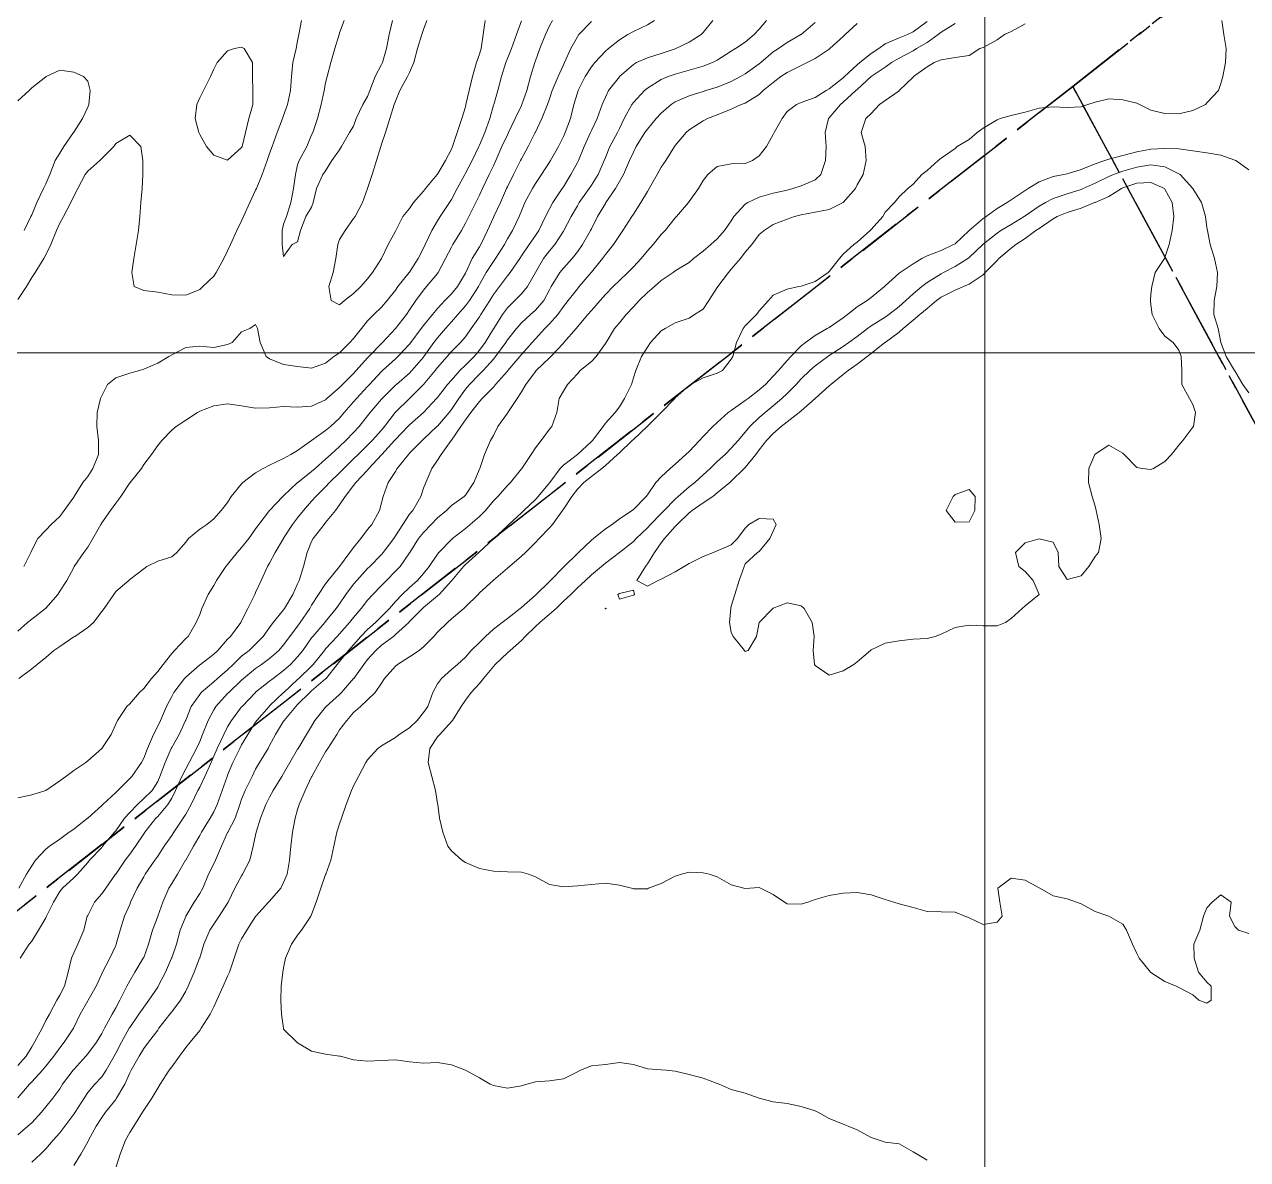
# Model space of a CAD drawing. Header units: centimetres. Extents: x 0 to 642158, y -847 to 649707.
# Drawn here: x 617232.49 to 617276.2, y 620458.56 to 620499.11 of the extents above; entities that cross this region are included whole.
import ezdxf

# ---------------------------------------------------------------- set-up
doc = ezdxf.new("R2010")
doc.units = ezdxf.units.CM
doc.header["$MEASUREMENT"] = 0
doc.linetypes.add('CENTERX2', pattern=[4, 2.5, -0.5, 0.5, -0.5])
doc.layers.add('MEV_grille', color=254, linetype='Continuous', lineweight=9)
doc.layers.add('WAL_topographie 0.5', color=253, linetype='Continuous', lineweight=20)
doc.layers.add('SPW_parcellaire cadastral', color=7, linetype='CENTERX2', lineweight=25, true_color=0xff0542)

# ---------------------------------------------------------------- blocks, each defined once
blk = doc.blocks.new('*U114')
at = {"layer": 'MEV_grille', "transparency": 33554687}
blk.add_lwpolyline([(-1338.461, 0), (1338.461, 0)], dxfattribs=at)
blk = doc.blocks.new('*U115')
at = {"layer": 'MEV_grille', "color": 0, "linetype": 'ByBlock', "lineweight": -2, "transparency": 16777216}
blk.add_blockref('*U114', (0, -1900), dxfattribs=at)
blk = doc.blocks.new('*U112')
at = {"layer": 'MEV_grille', "transparency": 33554687}
blk.add_lwpolyline([(0, 1825.476), (0, -1825.476)], dxfattribs=at)
blk = doc.blocks.new('*U113')
at = {"layer": 'MEV_grille', "color": 0, "linetype": 'ByBlock', "lineweight": -2, "transparency": 16777216}
blk.add_blockref('*U112', (1900, 0), dxfattribs=at)

msp = doc.modelspace()

# ---------------------------------------------------------------- linework, layer by layer
at = {"layer": 'SPW_parcellaire cadastral'}
for points in [[(617274.764, 620500.676), (617269.952, 620496.899), (617211.998, 620451.663), (617205.087, 620446.27), (617195.532, 620438.811), (617164.102, 620414.279), (617134.906, 620391.492), (617133.598, 620390.47), (617094.809, 620440.723), (617090.922, 620445.759), (617243.342, 620567.204), (617274.764, 620500.676)], [(617392.267, 620281.812), (617393.536, 620278.746), (617371.057, 620292.797), (617374.709, 620296.56), (617340.895, 620357.32), (617337.548, 620363.525), (617334.299, 620378.327), (617286.739, 620465.896), (617269.952, 620496.899), (617274.764, 620500.676), (617283.484, 620507.46), (617304.117, 620460.615), (617333.025, 620394.339), (617343.969, 620372.254), (617392.267, 620281.812)], [(617286.739, 620465.896), (617233.03, 620423.492), (617211.998, 620451.663), (617269.952, 620496.899), (617286.739, 620465.896)]]:
    msp.add_lwpolyline(points, dxfattribs=at)
at = {"layer": 'WAL_topographie 0.5'}
for points in [[(617255.003, 620499.25), (617254.75, 620499.101), (617254.25, 620498.86), (617254.052, 620498.75), (617253.75, 620498.57), (617253.357, 620498.25), (617253.25, 620498.158), (617252.877, 620497.75), (617252.75, 620497.598), (617252.53, 620497.25), (617252.273, 620496.75), (617252.25, 620496.676), (617252.126, 620496.25), (617251.998, 620495.75), (617251.812, 620495.25), (617251.75, 620495.11), (617251.569, 620494.75), (617251.283, 620494.25), (617251.25, 620494.195), (617250.964, 620493.75), (617250.75, 620493.428), (617250.644, 620493.25), (617250.375, 620492.75), (617250.25, 620492.457), (617250.165, 620492.25), (617249.925, 620491.75), (617249.75, 620491.456), (617249.642, 620491.25), (617249.324, 620490.75), (617249.25, 620490.649), (617248.994, 620490.25), (617248.75, 620489.818), (617248.714, 620489.75), (617248.39, 620489.25), (617248.25, 620489.064), (617247.975, 620488.75), (617247.75, 620488.485), (617247.54, 620488.25), (617247.25, 620487.92), (617247.119, 620487.75), (617246.764, 620487.25), (617246.75, 620487.231), (617246.334, 620486.75), (617246.25, 620486.661), (617245.781, 620486.25), (617245.75, 620486.221), (617245.272, 620485.75), (617245.25, 620485.725), (617244.843, 620485.25), (617244.75, 620485.126), (617244.452, 620484.75), (617244.25, 620484.539), (617243.97, 620484.25), (617243.75, 620484.036), (617243.435, 620483.75), (617243.25, 620483.577), (617242.873, 620483.25), (617242.75, 620483.142), (617242.255, 620482.75), (617242.25, 620482.745), (617241.75, 620482.276), (617241.72, 620482.25), (617241.25, 620481.75), (617241.25, 620481.75), (617240.866, 620481.25), (617240.75, 620481.089), (617240.504, 620480.75), (617240.25, 620480.426), (617240.087, 620480.25), (617239.75, 620479.818), (617239.687, 620479.75), (617239.347, 620479.25), (617239.25, 620479.073), (617239.059, 620478.75), (617238.827, 620478.25), (617238.75, 620478.038), (617238.628, 620477.75), (617238.335, 620477.25), (617238.25, 620477.171), (617237.847, 620476.75), (617237.75, 620476.645), (617237.449, 620476.25), (617237.25, 620475.994), (617237.027, 620475.75), (617236.75, 620475.389), (617236.603, 620475.25), (617236.25, 620474.843), (617236.149, 620474.75), (617235.808, 620474.25), (617235.75, 620474.111), (617235.583, 620473.75), (617235.253, 620473.25), (617235.25, 620473.247), (617234.75, 620472.801), (617234.683, 620472.75), (617234.25, 620472.46), (617233.967, 620472.25), (617233.75, 620472.091), (617233.255, 620471.75), (617233.25, 620471.747), (617232.75, 620471.592), (617232.25, 620471.483)], [(617251.357, 620499.25), (617251.25, 620499.061), (617251.107, 620498.75), (617250.91, 620498.25), (617250.75, 620497.814), (617250.724, 620497.75), (617250.57, 620497.25), (617250.445, 620496.75), (617250.265, 620496.25), (617250.25, 620496.219), (617250.025, 620495.75), (617249.79, 620495.25), (617249.75, 620495.17), (617249.555, 620494.75), (617249.335, 620494.25), (617249.25, 620494.066), (617249.102, 620493.75), (617248.858, 620493.25), (617248.75, 620493.02), (617248.617, 620492.75), (617248.368, 620492.25), (617248.25, 620492.015), (617248.104, 620491.75), (617247.801, 620491.25), (617247.75, 620491.156), (617247.541, 620490.75), (617247.276, 620490.25), (617247.25, 620490.217), (617246.861, 620489.75), (617246.75, 620489.623), (617246.474, 620489.25), (617246.25, 620488.918), (617246.14, 620488.75), (617245.754, 620488.25), (617245.75, 620488.246), (617245.284, 620487.75), (617245.25, 620487.716), (617244.797, 620487.25), (617244.75, 620487.2), (617244.343, 620486.75), (617244.25, 620486.647), (617243.851, 620486.25), (617243.75, 620486.147), (617243.298, 620485.75), (617243.25, 620485.705), (617242.75, 620485.473), (617242.25, 620485.443), (617241.75, 620485.468), (617241.25, 620485.42), (617240.75, 620485.4), (617240.25, 620485.488), (617239.75, 620485.554), (617239.25, 620485.494), (617238.75, 620485.301), (617238.67, 620485.25), (617238.25, 620484.972), (617237.915, 620484.75), (617237.75, 620484.623), (617237.399, 620484.25), (617237.25, 620484.075), (617237.03, 620483.75), (617236.75, 620483.393), (617236.671, 620483.25), (617236.266, 620482.75), (617236.25, 620482.733), (617235.93, 620482.25), (617235.75, 620482.01), (617235.568, 620481.75), (617235.25, 620481.303), (617235.214, 620481.25), (617234.935, 620480.75), (617234.75, 620480.443), (617234.613, 620480.25), (617234.268, 620479.75), (617234.25, 620479.717), (617234.006, 620479.25), (617233.75, 620478.863), (617233.679, 620478.75), (617233.25, 620478.257), (617233.243, 620478.25), (617232.75, 620477.87), (617232.6, 620477.75), (617232.25, 620477.442)], [(617242.386, 620499.25), (617242.294, 620498.75), (617242.25, 620498.53), (617242.195, 620498.25), (617242.085, 620497.75), (617242.035, 620497.25), (617241.995, 620496.75), (617241.883, 620496.25), (617241.75, 620495.862), (617241.711, 620495.75), (617241.521, 620495.25), (617241.337, 620494.75), (617241.25, 620494.502), (617241.165, 620494.25), (617240.986, 620493.75), (617240.775, 620493.25), (617240.75, 620493.196), (617240.538, 620492.75), (617240.322, 620492.25), (617240.25, 620492.092), (617240.082, 620491.75), (617239.855, 620491.25), (617239.75, 620491.021), (617239.612, 620490.75), (617239.34, 620490.25), (617239.25, 620490.116), (617238.866, 620489.75), (617238.75, 620489.645), (617238.25, 620489.439), (617237.75, 620489.45), (617237.25, 620489.553), (617236.75, 620489.603), (617236.409, 620489.75), (617236.32, 620490.25), (617236.397, 620490.75), (617236.479, 620491.25), (617236.561, 620491.75), (617236.615, 620492.25), (617236.643, 620492.75), (617236.689, 620493.25), (617236.721, 620493.75), (617236.717, 620494.25), (617236.651, 620494.75), (617236.25, 620495.157), (617235.75, 620494.865), (617235.676, 620494.75), (617235.25, 620494.327), (617235.178, 620494.25), (617234.75, 620493.876), (617234.656, 620493.75), (617234.396, 620493.25), (617234.25, 620492.982), (617234.149, 620492.75), (617233.884, 620492.25), (617233.75, 620492.013), (617233.63, 620491.75), (617233.43, 620491.25), (617233.25, 620490.889), (617233.181, 620490.75), (617232.866, 620490.25), (617232.75, 620490.076), (617232.559, 620489.75), (617232.25, 620489.284)], [(617257.088, 620499.25), (617256.75, 620498.832), (617256.671, 620498.75), (617256.25, 620498.476), (617255.774, 620498.25), (617255.75, 620498.242), (617255.25, 620498.08), (617254.75, 620497.925), (617254.368, 620497.75), (617254.25, 620497.685), (617253.759, 620497.25), (617253.75, 620497.24), (617253.364, 620496.75), (617253.25, 620496.519), (617253.131, 620496.25), (617252.953, 620495.75), (617252.75, 620495.32), (617252.722, 620495.25), (617252.497, 620494.75), (617252.284, 620494.25), (617252.25, 620494.185), (617252.015, 620493.75), (617251.75, 620493.316), (617251.707, 620493.25), (617251.37, 620492.75), (617251.25, 620492.529), (617251.11, 620492.25), (617250.868, 620491.75), (617250.75, 620491.579), (617250.521, 620491.25), (617250.25, 620490.845), (617250.188, 620490.75), (617249.845, 620490.25), (617249.75, 620490.134), (617249.465, 620489.75), (617249.25, 620489.461), (617249.122, 620489.25), (617248.796, 620488.75), (617248.75, 620488.673), (617248.458, 620488.25), (617248.25, 620487.959), (617248.068, 620487.75), (617247.75, 620487.428), (617247.595, 620487.25), (617247.25, 620486.859), (617247.169, 620486.75), (617246.75, 620486.256), (617246.744, 620486.25), (617246.252, 620485.75), (617246.25, 620485.748), (617245.75, 620485.261), (617245.74, 620485.25), (617245.355, 620484.75), (617245.25, 620484.622), (617244.919, 620484.25), (617244.75, 620484.077), (617244.41, 620483.75), (617244.25, 620483.59), (617243.9, 620483.25), (617243.75, 620483.1), (617243.385, 620482.75), (617243.25, 620482.6), (617242.9, 620482.25), (617242.75, 620482.079), (617242.461, 620481.75), (617242.25, 620481.486), (617242.064, 620481.25), (617241.75, 620480.764), (617241.74, 620480.75), (617241.449, 620480.25), (617241.25, 620479.869), (617241.176, 620479.75), (617240.942, 620479.25), (617240.75, 620478.82), (617240.72, 620478.75), (617240.47, 620478.25), (617240.25, 620477.807), (617240.221, 620477.75), (617239.846, 620477.25), (617239.75, 620477.149), (617239.396, 620476.75), (617239.25, 620476.612), (617238.779, 620476.25), (617238.75, 620476.229), (617238.25, 620475.797), (617238.208, 620475.75), (617237.829, 620475.25), (617237.75, 620475.102), (617237.559, 620474.75), (617237.344, 620474.25), (617237.25, 620474.044), (617237.104, 620473.75), (617236.891, 620473.25), (617236.75, 620472.901), (617236.666, 620472.75), (617236.324, 620472.25), (617236.25, 620472.172), (617235.827, 620471.75), (617235.75, 620471.672), (617235.293, 620471.25), (617235.25, 620471.205), (617234.75, 620470.761), (617234.736, 620470.75), (617234.25, 620470.368), (617234.088, 620470.25), (617233.75, 620470.01), (617233.378, 620469.75), (617233.25, 620469.651), (617232.888, 620469.25), (617232.75, 620469.051), (617232.556, 620468.75), (617232.288, 620468.25)], [(617259.014, 620499.25), (617258.75, 620498.941), (617258.571, 620498.75), (617258.25, 620498.48), (617257.897, 620498.25), (617257.75, 620498.158), (617257.25, 620497.843), (617257.076, 620497.75), (617256.75, 620497.621), (617256.25, 620497.479), (617255.75, 620497.343), (617255.494, 620497.25), (617255.25, 620497.142), (617254.75, 620496.833), (617254.652, 620496.75), (617254.25, 620496.32), (617254.201, 620496.25), (617253.924, 620495.75), (617253.75, 620495.396), (617253.681, 620495.25), (617253.415, 620494.75), (617253.25, 620494.359), (617253.205, 620494.25), (617252.99, 620493.75), (617252.75, 620493.374), (617252.665, 620493.25), (617252.318, 620492.75), (617252.25, 620492.637), (617252.023, 620492.25), (617251.766, 620491.75), (617251.75, 620491.724), (617251.446, 620491.25), (617251.25, 620491.022), (617251.041, 620490.75), (617250.75, 620490.255), (617250.747, 620490.25), (617250.466, 620489.75), (617250.25, 620489.49), (617250.016, 620489.25), (617249.75, 620488.987), (617249.579, 620488.75), (617249.26, 620488.25), (617249.25, 620488.234), (617248.952, 620487.75), (617248.75, 620487.475), (617248.558, 620487.25), (617248.25, 620486.941), (617248.054, 620486.75), (617247.75, 620486.411), (617247.609, 620486.25), (617247.25, 620485.788), (617247.217, 620485.75), (617246.75, 620485.25), (617246.75, 620485.25), (617246.25, 620484.81), (617246.192, 620484.75), (617245.75, 620484.291), (617245.716, 620484.25), (617245.259, 620483.75), (617245.25, 620483.74), (617244.799, 620483.25), (617244.75, 620483.192), (617244.334, 620482.75), (617244.25, 620482.637), (617243.945, 620482.25), (617243.75, 620481.95), (617243.603, 620481.75), (617243.25, 620481.315), (617243.195, 620481.25), (617242.81, 620480.75), (617242.75, 620480.64), (617242.591, 620480.25), (617242.459, 620479.75), (617242.304, 620479.25), (617242.25, 620479.127), (617242.079, 620478.75), (617241.784, 620478.25), (617241.75, 620478.204), (617241.379, 620477.75), (617241.25, 620477.574), (617241.022, 620477.25), (617240.75, 620476.975), (617240.513, 620476.75), (617240.25, 620476.542), (617239.952, 620476.25), (617239.75, 620476.06), (617239.384, 620475.75), (617239.25, 620475.632), (617238.808, 620475.25), (617238.75, 620475.178), (617238.45, 620474.75), (617238.25, 620474.258), (617238.247, 620474.25), (617238.015, 620473.75), (617237.75, 620473.283), (617237.734, 620473.25), (617237.515, 620472.75), (617237.331, 620472.25), (617237.25, 620472.064), (617237.055, 620471.75), (617236.75, 620471.453), (617236.527, 620471.25), (617236.25, 620470.96), (617236.069, 620470.75), (617235.75, 620470.304), (617235.705, 620470.25), (617235.282, 620469.75), (617235.25, 620469.713), (617234.815, 620469.25), (617234.75, 620469.167), (617234.379, 620468.75), (617234.25, 620468.621), (617233.845, 620468.25), (617233.75, 620468.13), (617233.523, 620467.75), (617233.278, 620467.25), (617233.25, 620467.199), (617232.987, 620466.75), (617232.75, 620466.36), (617232.659, 620466.25), (617232.335, 620465.75)], [(617275.288, 620499.25), (617275.352, 620498.75), (617275.44, 620498.25), (617275.415, 620497.75), (617275.318, 620497.25), (617275.25, 620497), (617275.167, 620496.75), (617274.75, 620496.313), (617274.698, 620496.25), (617274.25, 620496.042), (617273.75, 620495.922), (617273.25, 620495.933), (617272.75, 620496.051), (617272.337, 620496.25), (617272.25, 620496.298), (617271.75, 620496.426), (617271.25, 620496.454), (617270.75, 620496.335), (617270.494, 620496.25), (617270.25, 620496.172), (617269.75, 620496.146), (617269.25, 620496.17), (617268.75, 620496.118), (617268.25, 620495.978), (617267.75, 620495.856), (617267.361, 620495.75), (617267.25, 620495.704), (617266.75, 620495.413), (617266.541, 620495.25), (617266.25, 620495.004), (617265.824, 620494.75), (617265.75, 620494.687), (617265.25, 620494.333), (617265.144, 620494.25), (617264.75, 620493.891), (617264.564, 620493.75), (617264.25, 620493.405), (617264.064, 620493.25), (617263.75, 620492.956), (617263.579, 620492.75), (617263.25, 620492.408), (617263.162, 620492.25), (617262.75, 620491.788), (617262.715, 620491.75), (617262.25, 620491.331), (617262.13, 620491.25), (617261.75, 620490.906), (617261.615, 620490.75), (617261.25, 620490.282), (617261.217, 620490.25), (617260.75, 620489.929), (617260.25, 620489.764), (617260.17, 620489.75), (617259.75, 620489.661), (617259.25, 620489.439), (617259.086, 620489.25), (617258.75, 620488.88), (617258.652, 620488.75), (617258.25, 620488.348), (617258.178, 620488.25), (617257.934, 620487.75), (617257.801, 620487.25), (617257.75, 620487.152), (617257.432, 620486.75), (617257.25, 620486.655), (617256.75, 620486.484), (617256.303, 620486.25), (617256.25, 620486.217), (617255.75, 620485.772), (617255.729, 620485.75), (617255.25, 620485.25), (617255.25, 620485.25), (617254.75, 620484.764), (617254.738, 620484.75), (617254.25, 620484.287), (617254.208, 620484.25), (617253.75, 620483.81), (617253.689, 620483.75), (617253.25, 620483.354), (617253.12, 620483.25), (617252.75, 620482.967), (617252.477, 620482.75), (617252.25, 620482.508), (617252.053, 620482.25), (617251.75, 620481.792), (617251.721, 620481.75), (617251.357, 620481.25), (617251.25, 620481.127), (617250.888, 620480.75), (617250.75, 620480.601), (617250.397, 620480.25), (617250.25, 620480.119), (617249.828, 620479.75), (617249.75, 620479.686), (617249.25, 620479.256), (617249.243, 620479.25), (617248.75, 620478.804), (617248.701, 620478.75), (617248.25, 620478.308), (617248.188, 620478.25), (617247.75, 620477.875), (617247.604, 620477.75), (617247.25, 620477.4), (617247.114, 620477.25), (617246.75, 620476.875), (617246.589, 620476.75), (617246.25, 620476.523), (617245.82, 620476.25), (617245.75, 620476.185), (617245.36, 620475.75), (617245.25, 620475.578), (617245.027, 620475.25), (617244.75, 620474.983), (617244.498, 620474.75), (617244.25, 620474.528), (617244.004, 620474.25), (617243.75, 620473.911), (617243.651, 620473.75), (617243.329, 620473.25), (617243.25, 620473.121), (617243.033, 620472.75), (617242.759, 620472.25), (617242.75, 620472.231), (617242.521, 620471.75), (617242.302, 620471.25), (617242.25, 620471.063), (617242.16, 620470.75), (617242.073, 620470.25), (617242.012, 620469.75), (617241.964, 620469.25), (617241.874, 620468.75), (617241.75, 620468.454), (617241.647, 620468.25), (617241.25, 620467.791), (617241.211, 620467.75), (617240.759, 620467.25), (617240.75, 620467.238), (617240.432, 620466.75), (617240.25, 620466.447), (617240.149, 620466.25), (617239.985, 620465.75), (617239.817, 620465.25), (617239.75, 620465.105), (617239.589, 620464.75), (617239.366, 620464.25), (617239.25, 620464.01), (617239.122, 620463.75), (617238.808, 620463.25), (617238.75, 620463.17), (617238.407, 620462.75), (617238.25, 620462.56), (617238.023, 620462.25), (617237.75, 620461.874), (617237.665, 620461.75), (617237.341, 620461.25), (617237.25, 620461.11), (617237.043, 620460.75), (617236.75, 620460.321), (617236.709, 620460.25), (617236.394, 620459.75), (617236.25, 620459.52), (617236.097, 620459.25), (617235.912, 620458.75), (617235.75, 620458.257)], [(617243.91, 620499.25), (617243.75, 620498.809), (617243.732, 620498.75), (617243.578, 620498.25), (617243.436, 620497.75), (617243.308, 620497.25), (617243.25, 620497.028), (617243.201, 620496.75), (617243.089, 620496.25), (617242.964, 620495.75), (617242.796, 620495.25), (617242.75, 620495.174), (617242.576, 620494.75), (617242.308, 620494.25), (617242.25, 620494.103), (617242.178, 620493.75), (617242.101, 620493.25), (617242.005, 620492.75), (617241.853, 620492.25), (617241.75, 620491.977), (617241.703, 620491.75), (617241.693, 620491.25), (617241.75, 620490.821), (617242.05, 620491.25), (617242.25, 620491.343), (617242.354, 620491.75), (617242.545, 620492.25), (617242.75, 620492.583), (617242.806, 620492.75), (617242.921, 620493.25), (617243.149, 620493.75), (617243.25, 620493.887), (617243.47, 620494.25), (617243.75, 620494.635), (617243.819, 620494.75), (617244.105, 620495.25), (617244.25, 620495.482), (617244.348, 620495.75), (617244.582, 620496.25), (617244.75, 620496.546), (617244.826, 620496.75), (617245.018, 620497.25), (617245.25, 620497.684), (617245.283, 620497.75), (617245.429, 620498.25), (617245.522, 620498.75), (617245.646, 620499.25)], [(617243.927, 620489.25), (617243.75, 620489.097), (617243.449, 620489.25), (617243.362, 620489.75), (617243.525, 620490.25), (617243.613, 620490.75), (617243.682, 620491.25), (617243.75, 620491.435), (617243.955, 620491.75), (617244.25, 620492.185), (617244.303, 620492.25), (617244.571, 620492.75), (617244.75, 620493.25), (617244.75, 620493.25), (617244.917, 620493.75), (617245.071, 620494.25), (617245.223, 620494.75), (617245.25, 620494.832), (617245.389, 620495.25), (617245.546, 620495.75), (617245.703, 620496.25), (617245.75, 620496.372), (617245.909, 620496.75), (617246.182, 620497.25), (617246.25, 620497.399), (617246.404, 620497.75), (617246.54, 620498.25), (617246.694, 620498.75), (617246.75, 620498.939), (617246.868, 620499.25)], [(617248.949, 620499.25), (617248.887, 620498.75), (617248.806, 620498.25), (617248.75, 620498.054), (617248.644, 620497.75), (617248.496, 620497.25), (617248.377, 620496.75), (617248.268, 620496.25), (617248.25, 620496.175), (617248.118, 620495.75), (617247.957, 620495.25), (617247.792, 620494.75), (617247.75, 620494.661), (617247.534, 620494.25), (617247.25, 620493.765), (617247.237, 620493.75), (617246.821, 620493.25), (617246.75, 620493.163), (617246.39, 620492.75), (617246.25, 620492.543), (617246.016, 620492.25), (617245.76, 620491.75), (617245.75, 620491.725), (617245.482, 620491.25), (617245.25, 620490.75), (617245.25, 620490.75), (617244.923, 620490.25), (617244.75, 620490.031), (617244.505, 620489.75), (617244.25, 620489.499), (617243.927, 620489.25)], [(617264.75, 620499.217), (617264.25, 620498.856), (617264.044, 620498.75), (617263.75, 620498.636), (617263.25, 620498.419), (617263.018, 620498.25), (617262.75, 620498.077), (617262.349, 620497.75), (617262.25, 620497.67), (617261.792, 620497.25), (617261.75, 620497.21), (617261.25, 620496.811), (617261.139, 620496.75), (617260.75, 620496.504), (617260.25, 620496.329), (617260.077, 620496.25), (617259.75, 620496.004), (617259.563, 620495.75), (617259.287, 620495.25), (617259.25, 620495.187), (617259.003, 620494.75), (617258.75, 620494.418), (617258.512, 620494.25), (617258.25, 620494.152), (617257.75, 620494.135), (617257.25, 620494.044), (617256.916, 620493.75), (617256.75, 620493.543), (617256.583, 620493.25), (617256.25, 620492.794), (617256.216, 620492.75), (617255.796, 620492.25), (617255.75, 620492.201), (617255.383, 620491.75), (617255.25, 620491.609), (617254.955, 620491.25), (617254.75, 620491.022), (617254.531, 620490.75), (617254.25, 620490.453), (617254.057, 620490.25), (617253.75, 620489.966), (617253.526, 620489.75), (617253.25, 620489.469), (617253.061, 620489.25), (617252.75, 620488.899), (617252.622, 620488.75), (617252.25, 620488.308), (617252.202, 620488.25), (617251.769, 620487.75), (617251.75, 620487.731), (617251.306, 620487.25), (617251.25, 620487.199), (617250.779, 620486.75), (617250.75, 620486.717), (617250.412, 620486.25), (617250.25, 620485.986), (617250.093, 620485.75), (617249.761, 620485.25), (617249.75, 620485.231), (617249.412, 620484.75), (617249.25, 620484.428), (617249.144, 620484.25), (617248.925, 620483.75), (617248.763, 620483.25), (617248.75, 620483.221), (617248.55, 620482.75), (617248.25, 620482.297), (617248.209, 620482.25), (617247.75, 620481.922), (617247.566, 620481.75), (617247.25, 620481.487), (617247.021, 620481.25), (617246.75, 620480.966), (617246.574, 620480.75), (617246.257, 620480.25), (617246.25, 620480.239), (617245.911, 620479.75), (617245.75, 620479.581), (617245.426, 620479.25), (617245.25, 620479.071), (617244.935, 620478.75), (617244.75, 620478.545), (617244.521, 620478.25), (617244.25, 620477.93), (617244.109, 620477.75), (617243.75, 620477.343), (617243.663, 620477.25), (617243.25, 620476.802), (617243.207, 620476.75), (617242.81, 620476.25), (617242.75, 620476.185), (617242.293, 620475.75), (617242.25, 620475.711), (617241.752, 620475.25), (617241.75, 620475.248), (617241.25, 620474.768), (617241.231, 620474.75), (617240.791, 620474.25), (617240.75, 620474.188), (617240.472, 620473.75), (617240.25, 620473.374), (617240.182, 620473.25), (617239.94, 620472.75), (617239.75, 620472.29), (617239.735, 620472.25), (617239.55, 620471.75), (617239.378, 620471.25), (617239.25, 620470.981), (617239.123, 620470.75), (617238.812, 620470.25), (617238.75, 620470.131), (617238.53, 620469.75), (617238.25, 620469.252), (617238.249, 620469.25), (617237.955, 620468.75), (617237.75, 620468.421), (617237.65, 620468.25), (617237.433, 620467.75), (617237.253, 620467.25), (617237.25, 620467.242), (617237.067, 620466.75), (617236.926, 620466.25), (617236.75, 620465.782), (617236.736, 620465.75), (617236.437, 620465.25), (617236.25, 620464.944), (617236.146, 620464.75), (617235.891, 620464.25), (617235.75, 620463.98), (617235.618, 620463.75), (617235.347, 620463.25), (617235.25, 620463.063), (617235.062, 620462.75), (617234.75, 620462.332), (617234.685, 620462.25), (617234.25, 620461.78), (617234.225, 620461.75), (617233.851, 620461.25), (617233.75, 620461.087), (617233.502, 620460.75), (617233.25, 620460.438), (617233.095, 620460.25), (617232.75, 620459.875), (617232.614, 620459.75), (617232.25, 620459.438)], [(617260.75, 620499.188), (617260.25, 620498.758), (617260.239, 620498.75), (617259.75, 620498.471), (617259.435, 620498.25), (617259.25, 620498.132), (617258.803, 620497.75), (617258.75, 620497.708), (617258.25, 620497.354), (617258.078, 620497.25), (617257.75, 620497.078), (617257.25, 620496.876), (617256.844, 620496.75), (617256.75, 620496.719), (617256.25, 620496.569), (617255.75, 620496.348), (617255.603, 620496.25), (617255.25, 620495.945), (617255.061, 620495.75), (617254.75, 620495.376), (617254.661, 620495.25), (617254.35, 620494.75), (617254.25, 620494.556), (617254.112, 620494.25), (617253.894, 620493.75), (617253.75, 620493.505), (617253.614, 620493.25), (617253.269, 620492.75), (617253.25, 620492.719), (617252.973, 620492.25), (617252.75, 620491.809), (617252.721, 620491.75), (617252.436, 620491.25), (617252.25, 620490.986), (617252.066, 620490.75), (617251.75, 620490.407), (617251.619, 620490.25), (617251.311, 620489.75), (617251.25, 620489.636), (617251.049, 620489.25), (617250.75, 620488.906), (617250.575, 620488.75), (617250.25, 620488.452), (617250.071, 620488.25), (617249.75, 620487.841), (617249.691, 620487.75), (617249.327, 620487.25), (617249.25, 620487.16), (617248.881, 620486.75), (617248.75, 620486.617), (617248.391, 620486.25), (617248.25, 620486.083), (617248.008, 620485.75), (617247.75, 620485.362), (617247.664, 620485.25), (617247.25, 620484.767), (617247.232, 620484.75), (617246.75, 620484.296), (617246.698, 620484.25), (617246.25, 620483.794), (617246.209, 620483.75), (617245.809, 620483.25), (617245.75, 620483.147), (617245.492, 620482.75), (617245.303, 620482.25), (617245.25, 620482.019), (617245.175, 620481.75), (617244.9, 620481.25), (617244.75, 620481.066), (617244.509, 620480.75), (617244.25, 620480.425), (617244.122, 620480.25), (617243.753, 620479.75), (617243.75, 620479.747), (617243.343, 620479.25), (617243.25, 620479.126), (617243, 620478.75), (617242.75, 620478.361), (617242.688, 620478.25), (617242.346, 620477.75), (617242.25, 620477.621), (617241.969, 620477.25), (617241.75, 620476.951), (617241.58, 620476.75), (617241.25, 620476.46), (617240.96, 620476.25), (617240.75, 620476.107), (617240.32, 620475.75), (617240.25, 620475.687), (617239.792, 620475.25), (617239.75, 620475.205), (617239.331, 620474.75), (617239.25, 620474.624), (617239.049, 620474.25), (617238.856, 620473.75), (617238.75, 620473.492), (617238.632, 620473.25), (617238.373, 620472.75), (617238.25, 620472.524), (617238.111, 620472.25), (617237.889, 620471.75), (617237.75, 620471.473), (617237.612, 620471.25), (617237.25, 620470.816), (617237.18, 620470.75), (617236.79, 620470.25), (617236.75, 620470.191), (617236.458, 620469.75), (617236.25, 620469.464), (617236.09, 620469.25), (617235.75, 620468.76), (617235.743, 620468.75), (617235.393, 620468.25), (617235.25, 620468.049), (617234.988, 620467.75), (617234.75, 620467.283), (617234.732, 620467.25), (617234.612, 620466.75), (617234.401, 620466.25), (617234.25, 620465.944), (617234.168, 620465.75), (617234.054, 620465.25), (617233.914, 620464.75), (617233.75, 620464.434), (617233.645, 620464.25), (617233.377, 620463.75), (617233.25, 620463.528), (617233.117, 620463.25), (617232.851, 620462.75), (617232.75, 620462.59), (617232.543, 620462.25), (617232.25, 620461.919)], [(617262.25, 620499.151), (617261.818, 620498.75), (617261.75, 620498.686), (617261.274, 620498.25), (617261.25, 620498.231), (617260.75, 620497.898), (617260.467, 620497.75), (617260.25, 620497.647), (617259.75, 620497.402), (617259.525, 620497.25), (617259.25, 620497.042), (617258.893, 620496.75), (617258.75, 620496.616), (617258.25, 620496.306), (617258.108, 620496.25), (617257.75, 620496.09), (617257.25, 620495.89), (617256.9, 620495.75), (617256.75, 620495.672), (617256.25, 620495.349), (617256.138, 620495.25), (617255.75, 620494.784), (617255.725, 620494.75), (617255.41, 620494.25), (617255.25, 620494.015), (617255.096, 620493.75), (617254.81, 620493.25), (617254.75, 620493.144), (617254.522, 620492.75), (617254.25, 620492.342), (617254.19, 620492.25), (617253.87, 620491.75), (617253.75, 620491.578), (617253.539, 620491.25), (617253.25, 620490.894), (617253.142, 620490.75), (617252.75, 620490.259), (617252.743, 620490.25), (617252.317, 620489.75), (617252.25, 620489.672), (617251.919, 620489.25), (617251.75, 620489.035), (617251.547, 620488.75), (617251.25, 620488.414), (617251.085, 620488.25), (617250.75, 620487.883), (617250.631, 620487.75), (617250.25, 620487.325), (617250.189, 620487.25), (617249.767, 620486.75), (617249.75, 620486.729), (617249.328, 620486.25), (617249.25, 620486.16), (617248.851, 620485.75), (617248.75, 620485.648), (617248.446, 620485.25), (617248.25, 620484.99), (617248.088, 620484.75), (617247.75, 620484.264), (617247.739, 620484.25), (617247.382, 620483.75), (617247.25, 620483.545), (617247.047, 620483.25), (617246.828, 620482.75), (617246.75, 620482.546), (617246.652, 620482.25), (617246.366, 620481.75), (617246.25, 620481.612), (617246.012, 620481.25), (617245.75, 620480.844), (617245.684, 620480.75), (617245.31, 620480.25), (617245.25, 620480.179), (617244.828, 620479.75), (617244.75, 620479.674), (617244.364, 620479.25), (617244.25, 620479.115), (617243.979, 620478.75), (617243.75, 620478.411), (617243.633, 620478.25), (617243.25, 620477.781), (617243.226, 620477.75), (617242.791, 620477.25), (617242.75, 620477.198), (617242.434, 620476.75), (617242.25, 620476.526), (617241.996, 620476.25), (617241.75, 620476.032), (617241.371, 620475.75), (617241.25, 620475.652), (617240.75, 620475.256), (617240.744, 620475.25), (617240.264, 620474.75), (617240.25, 620474.732), (617239.886, 620474.25), (617239.75, 620474.021), (617239.609, 620473.75), (617239.37, 620473.25), (617239.25, 620472.971), (617239.158, 620472.75), (617238.94, 620472.25), (617238.75, 620471.867), (617238.687, 620471.75), (617238.447, 620471.25), (617238.25, 620470.902), (617238.162, 620470.75), (617237.824, 620470.25), (617237.75, 620470.139), (617237.485, 620469.75), (617237.25, 620469.395), (617237.148, 620469.25), (617236.804, 620468.75), (617236.75, 620468.655), (617236.52, 620468.25), (617236.282, 620467.75), (617236.25, 620467.674), (617236.065, 620467.25), (617235.914, 620466.75), (617235.769, 620466.25), (617235.75, 620466.209), (617235.539, 620465.75), (617235.275, 620465.25), (617235.25, 620465.194), (617235.052, 620464.75), (617234.762, 620464.25), (617234.75, 620464.231), (617234.475, 620463.75), (617234.25, 620463.281), (617234.235, 620463.25), (617233.908, 620462.75), (617233.75, 620462.545), (617233.537, 620462.25), (617233.25, 620461.9), (617233.128, 620461.75), (617232.75, 620461.334), (617232.67, 620461.25), (617232.25, 620460.76)], [(617252.75, 620499.215), (617252.3, 620498.75), (617252.25, 620498.674), (617252.013, 620498.25), (617251.791, 620497.75), (617251.75, 620497.669), (617251.56, 620497.25), (617251.35, 620496.75), (617251.25, 620496.459), (617251.176, 620496.25), (617250.978, 620495.75), (617250.75, 620495.262), (617250.745, 620495.25), (617250.496, 620494.75), (617250.25, 620494.311), (617250.221, 620494.25), (617249.968, 620493.75), (617249.75, 620493.315), (617249.72, 620493.25), (617249.501, 620492.75), (617249.265, 620492.25), (617249.25, 620492.216), (617249.034, 620491.75), (617248.799, 620491.25), (617248.75, 620491.168), (617248.492, 620490.75), (617248.259, 620490.25), (617248.25, 620490.231), (617247.96, 620489.75), (617247.75, 620489.495), (617247.516, 620489.25), (617247.25, 620488.965), (617247.067, 620488.75), (617246.75, 620488.363), (617246.666, 620488.25), (617246.297, 620487.75), (617246.25, 620487.688), (617245.836, 620487.25), (617245.75, 620487.173), (617245.285, 620486.75), (617245.25, 620486.718), (617244.822, 620486.25), (617244.75, 620486.173), (617244.35, 620485.75), (617244.25, 620485.634), (617243.92, 620485.25), (617243.75, 620485.049), (617243.422, 620484.75), (617243.25, 620484.602), (617242.752, 620484.25), (617242.75, 620484.249), (617242.25, 620483.89), (617242.01, 620483.75), (617241.75, 620483.607), (617241.25, 620483.37), (617241.021, 620483.25), (617240.75, 620483.09), (617240.295, 620482.75), (617240.25, 620482.703), (617239.874, 620482.25), (617239.75, 620482.036), (617239.515, 620481.75), (617239.25, 620481.452), (617239, 620481.25), (617238.75, 620481.077), (617238.347, 620480.75), (617238.25, 620480.621), (617237.932, 620480.25), (617237.75, 620480.093), (617237.25, 620479.933), (617236.864, 620479.75), (617236.75, 620479.665), (617236.25, 620479.283), (617236.218, 620479.25), (617235.75, 620478.858), (617235.681, 620478.75), (617235.333, 620478.25), (617235.25, 620478.139), (617234.959, 620477.75), (617234.75, 620477.568), (617234.285, 620477.25), (617234.25, 620477.229), (617233.75, 620476.892), (617233.541, 620476.75), (617233.25, 620476.495), (617232.946, 620476.25), (617232.75, 620476.095), (617232.287, 620475.75)], [(617250.25, 620499.239), (617250.071, 620498.75), (617249.891, 620498.25), (617249.75, 620497.896), (617249.696, 620497.75), (617249.539, 620497.25), (617249.409, 620496.75), (617249.258, 620496.25), (617249.25, 620496.227), (617249.115, 620495.75), (617248.942, 620495.25), (617248.75, 620494.802), (617248.727, 620494.75), (617248.488, 620494.25), (617248.25, 620493.798), (617248.224, 620493.75), (617247.957, 620493.25), (617247.75, 620492.866), (617247.674, 620492.75), (617247.34, 620492.25), (617247.25, 620492.096), (617247.053, 620491.75), (617246.813, 620491.25), (617246.75, 620491.123), (617246.564, 620490.75), (617246.25, 620490.269), (617246.236, 620490.25), (617245.835, 620489.75), (617245.75, 620489.625), (617245.452, 620489.25), (617245.25, 620489.008), (617244.969, 620488.75), (617244.75, 620488.524), (617244.529, 620488.25), (617244.25, 620487.898), (617244.12, 620487.75), (617243.75, 620487.387), (617243.55, 620487.25), (617243.25, 620487.008), (617242.75, 620486.838), (617242.25, 620486.895), (617241.75, 620486.961), (617241.25, 620487.164), (617241.126, 620487.25), (617240.908, 620487.75), (617240.816, 620488.25), (617240.75, 620488.39), (617240.544, 620488.25), (617240.25, 620488.134), (617239.906, 620487.75), (617239.75, 620487.677), (617239.25, 620487.574), (617238.75, 620487.616), (617238.25, 620487.571), (617237.75, 620487.309), (617237.648, 620487.25), (617237.25, 620487.009), (617236.75, 620486.797), (617236.602, 620486.75), (617236.25, 620486.653), (617235.75, 620486.483), (617235.461, 620486.25), (617235.25, 620485.851), (617235.204, 620485.75), (617235.091, 620485.25), (617235.08, 620484.75), (617235.129, 620484.25), (617235.136, 620483.75), (617234.931, 620483.25), (617234.75, 620482.969), (617234.575, 620482.75), (617234.264, 620482.25), (617234.25, 620482.227), (617233.901, 620481.75), (617233.75, 620481.536), (617233.439, 620481.25), (617233.25, 620481.043), (617232.967, 620480.75), (617232.75, 620480.335), (617232.71, 620480.25), (617232.468, 620479.75)], [(617265.75, 620499.153), (617265.25, 620498.834), (617265.146, 620498.75), (617264.75, 620498.473), (617264.374, 620498.25), (617264.25, 620498.173), (617263.75, 620497.909), (617263.477, 620497.75), (617263.25, 620497.593), (617262.75, 620497.251), (617262.749, 620497.25), (617262.25, 620496.795), (617262.202, 620496.75), (617261.75, 620496.339), (617261.649, 620496.25), (617261.25, 620495.783), (617261.223, 620495.75), (617261.107, 620495.25), (617261.146, 620494.75), (617261.118, 620494.25), (617260.952, 620493.75), (617260.75, 620493.568), (617260.25, 620493.353), (617259.953, 620493.25), (617259.75, 620493.195), (617259.25, 620493.087), (617258.75, 620492.94), (617258.343, 620492.75), (617258.25, 620492.689), (617257.842, 620492.25), (617257.75, 620492.103), (617257.503, 620491.75), (617257.25, 620491.454), (617257.015, 620491.25), (617256.75, 620491.017), (617256.402, 620490.75), (617256.25, 620490.613), (617255.75, 620490.308), (617255.678, 620490.25), (617255.25, 620489.971), (617255.003, 620489.75), (617254.75, 620489.532), (617254.459, 620489.25), (617254.25, 620489.023), (617253.998, 620488.75), (617253.75, 620488.452), (617253.579, 620488.25), (617253.273, 620487.75), (617253.25, 620487.711), (617252.923, 620487.25), (617252.75, 620487.077), (617252.353, 620486.75), (617252.25, 620486.635), (617251.894, 620486.25), (617251.75, 620486.008), (617251.596, 620485.75), (617251.51, 620485.25), (617251.34, 620484.75), (617251.25, 620484.656), (617250.956, 620484.25), (617250.75, 620483.989), (617250.597, 620483.75), (617250.259, 620483.25), (617250.25, 620483.238), (617249.865, 620482.75), (617249.75, 620482.636), (617249.402, 620482.25), (617249.25, 620482.094), (617248.963, 620481.75), (617248.75, 620481.535), (617248.418, 620481.25), (617248.25, 620481.105), (617247.792, 620480.75), (617247.75, 620480.713), (617247.302, 620480.25), (617247.25, 620480.186), (617246.958, 620479.75), (617246.75, 620479.494), (617246.531, 620479.25), (617246.25, 620478.997), (617245.992, 620478.75), (617245.75, 620478.493), (617245.531, 620478.25), (617245.25, 620477.962), (617245.039, 620477.75), (617244.75, 620477.501), (617244.512, 620477.25), (617244.25, 620476.952), (617244.074, 620476.75), (617243.75, 620476.351), (617243.666, 620476.25), (617243.269, 620475.75), (617243.25, 620475.73), (617242.75, 620475.302), (617242.692, 620475.25), (617242.25, 620474.813), (617242.19, 620474.75), (617241.77, 620474.25), (617241.75, 620474.219), (617241.459, 620473.75), (617241.25, 620473.349), (617241.195, 620473.25), (617240.893, 620472.75), (617240.75, 620472.512), (617240.621, 620472.25), (617240.379, 620471.75), (617240.25, 620471.435), (617240.185, 620471.25), (617240.013, 620470.75), (617239.752, 620470.25), (617239.75, 620470.245), (617239.524, 620469.75), (617239.313, 620469.25), (617239.25, 620469.124), (617239.07, 620468.75), (617238.858, 620468.25), (617238.75, 620468.06), (617238.558, 620467.75), (617238.251, 620467.25), (617238.25, 620467.247), (617238.058, 620466.75), (617237.919, 620466.25), (617237.75, 620465.76), (617237.746, 620465.75), (617237.525, 620465.25), (617237.27, 620464.75), (617237.25, 620464.72), (617236.933, 620464.25), (617236.75, 620464.009), (617236.571, 620463.75), (617236.25, 620463.282), (617236.232, 620463.25), (617235.959, 620462.75), (617235.75, 620462.354), (617235.689, 620462.25), (617235.404, 620461.75), (617235.25, 620461.516), (617235.006, 620461.25), (617234.75, 620460.949), (617234.617, 620460.75), (617234.3, 620460.25), (617234.25, 620460.176), (617233.926, 620459.75), (617233.75, 620459.519), (617233.513, 620459.25), (617233.25, 620458.945), (617233.058, 620458.75), (617232.75, 620458.46)], [(617268.25, 620499.132), (617267.75, 620498.865), (617267.52, 620498.75), (617267.25, 620498.564), (617266.75, 620498.295), (617266.635, 620498.25), (617266.25, 620498.008), (617265.75, 620497.939), (617265.25, 620497.852), (617265.006, 620497.75), (617264.75, 620497.604), (617264.262, 620497.25), (617264.25, 620497.234), (617263.754, 620496.75), (617263.75, 620496.746), (617263.25, 620496.403), (617263.051, 620496.25), (617262.75, 620495.935), (617262.556, 620495.75), (617262.398, 620495.25), (617262.537, 620494.75), (617262.574, 620494.25), (617262.458, 620493.75), (617262.25, 620493.383), (617262.185, 620493.25), (617261.75, 620492.752), (617261.747, 620492.75), (617261.25, 620492.497), (617260.75, 620492.412), (617260.25, 620492.318), (617260.004, 620492.25), (617259.75, 620492.152), (617259.25, 620491.962), (617258.921, 620491.75), (617258.75, 620491.604), (617258.48, 620491.25), (617258.25, 620490.973), (617258.074, 620490.75), (617257.75, 620490.366), (617257.646, 620490.25), (617257.271, 620489.75), (617257.25, 620489.714), (617256.944, 620489.25), (617256.75, 620488.941), (617256.441, 620488.75), (617256.25, 620488.622), (617255.75, 620488.454), (617255.383, 620488.25), (617255.25, 620488.173), (617254.867, 620487.75), (617254.75, 620487.58), (617254.536, 620487.25), (617254.337, 620486.75), (617254.25, 620486.486), (617254.185, 620486.25), (617253.935, 620485.75), (617253.75, 620485.447), (617253.605, 620485.25), (617253.25, 620484.873), (617253.17, 620484.75), (617252.789, 620484.25), (617252.75, 620484.21), (617252.25, 620483.75), (617252.25, 620483.75), (617251.75, 620483.368), (617251.638, 620483.25), (617251.259, 620482.75), (617251.25, 620482.737), (617250.848, 620482.25), (617250.75, 620482.142), (617250.334, 620481.75), (617250.25, 620481.671), (617249.797, 620481.25), (617249.75, 620481.204), (617249.263, 620480.75), (617249.25, 620480.737), (617248.75, 620480.27), (617248.727, 620480.25), (617248.25, 620479.817), (617248.183, 620479.75), (617247.763, 620479.25), (617247.75, 620479.235), (617247.307, 620478.75), (617247.25, 620478.702), (617246.75, 620478.283), (617246.714, 620478.25), (617246.25, 620477.78), (617246.223, 620477.75), (617245.75, 620477.314), (617245.672, 620477.25), (617245.25, 620476.932), (617245.049, 620476.75), (617244.75, 620476.421), (617244.621, 620476.25), (617244.255, 620475.75), (617244.25, 620475.744), (617243.822, 620475.25), (617243.75, 620475.18), (617243.273, 620474.75), (617243.25, 620474.723), (617242.871, 620474.25), (617242.75, 620474.042), (617242.567, 620473.75), (617242.266, 620473.25), (617242.25, 620473.225), (617241.972, 620472.75), (617241.75, 620472.354), (617241.685, 620472.25), (617241.378, 620471.75), (617241.25, 620471.508), (617241.118, 620471.25), (617240.928, 620470.75), (617240.77, 620470.25), (617240.75, 620470.153), (617240.661, 620469.75), (617240.546, 620469.25), (617240.285, 620468.75), (617240.25, 620468.7), (617240.003, 620468.25), (617239.77, 620467.75), (617239.75, 620467.716), (617239.451, 620467.25), (617239.25, 620466.963), (617239.108, 620466.75), (617238.902, 620466.25), (617238.75, 620465.765), (617238.746, 620465.75), (617238.555, 620465.25), (617238.341, 620464.75), (617238.25, 620464.577), (617238.068, 620464.25), (617237.75, 620463.836), (617237.686, 620463.75), (617237.296, 620463.25), (617237.25, 620463.187), (617236.917, 620462.75), (617236.75, 620462.524), (617236.582, 620462.25), (617236.299, 620461.75), (617236.25, 620461.654), (617236.076, 620461.25), (617235.782, 620460.75), (617235.75, 620460.705), (617235.379, 620460.25), (617235.25, 620460.064), (617235.049, 620459.75), (617234.775, 620459.25), (617234.75, 620459.196), (617234.505, 620458.75), (617234.25, 620458.342)], [(617240.265, 620494.75), (617240.25, 620494.717), (617239.75, 620494.271), (617239.25, 620494.444), (617238.988, 620494.75), (617238.75, 620495.179), (617238.716, 620495.25), (617238.588, 620495.75), (617238.648, 620496.25), (617238.75, 620496.492), (617238.892, 620496.75), (617239.135, 620497.25), (617239.25, 620497.512), (617239.373, 620497.75), (617239.75, 620498.166), (617240, 620498.25), (617240.25, 620498.307), (617240.34, 620498.25), (617240.633, 620497.75), (617240.643, 620497.25), (617240.651, 620496.75), (617240.647, 620496.25), (617240.506, 620495.75), (617240.382, 620495.25), (617240.265, 620494.75)], [(617232.25, 620496.39), (617232.66, 620496.75), (617232.75, 620496.848), (617233.25, 620497.247), (617233.259, 620497.25), (617233.75, 620497.484), (617234.25, 620497.409), (617234.596, 620497.25), (617234.75, 620497.083), (617234.838, 620496.75), (617234.788, 620496.25), (617234.75, 620496.161), (617234.565, 620495.75), (617234.25, 620495.265), (617234.242, 620495.25), (617233.894, 620494.75), (617233.75, 620494.52), (617233.583, 620494.25), (617233.392, 620493.75), (617233.25, 620493.419), (617233.168, 620493.25), (617232.931, 620492.75), (617232.75, 620492.313), (617232.72, 620492.25), (617232.474, 620491.75)], [(617276.25, 620493.923), (617275.782, 620494.25), (617275.75, 620494.268), (617275.25, 620494.447), (617274.75, 620494.528), (617274.25, 620494.598), (617273.75, 620494.666), (617273.25, 620494.688), (617272.75, 620494.657), (617272.25, 620494.559), (617271.75, 620494.428), (617271.25, 620494.302), (617271.104, 620494.25), (617270.75, 620494.131), (617270.25, 620493.928), (617269.75, 620493.776), (617269.635, 620493.75), (617269.25, 620493.677), (617268.75, 620493.486), (617268.362, 620493.25), (617268.25, 620493.183), (617267.75, 620492.844), (617267.615, 620492.75), (617267.25, 620492.536), (617266.862, 620492.25), (617266.75, 620492.177), (617266.251, 620491.75), (617266.25, 620491.749), (617265.75, 620491.281), (617265.697, 620491.25), (617265.25, 620491.042), (617264.75, 620490.849), (617264.565, 620490.75), (617264.25, 620490.562), (617263.784, 620490.25), (617263.75, 620490.226), (617263.25, 620489.779), (617263.223, 620489.75), (617262.75, 620489.362), (617262.611, 620489.25), (617262.25, 620489.03), (617261.903, 620488.75), (617261.75, 620488.634), (617261.25, 620488.291), (617261.182, 620488.25), (617260.75, 620488.002), (617260.399, 620487.75), (617260.25, 620487.633), (617259.876, 620487.25), (617259.75, 620487.107), (617259.432, 620486.75), (617259.25, 620486.55), (617258.968, 620486.25), (617258.75, 620486.061), (617258.351, 620485.75), (617258.25, 620485.676), (617257.75, 620485.326), (617257.642, 620485.25), (617257.25, 620484.897), (617257.089, 620484.75), (617256.75, 620484.391), (617256.617, 620484.25), (617256.25, 620483.862), (617256.124, 620483.75), (617255.75, 620483.407), (617255.57, 620483.25), (617255.25, 620482.955), (617255.056, 620482.75), (617254.75, 620482.303), (617254.712, 620482.25), (617254.25, 620481.788), (617254.202, 620481.75), (617253.75, 620481.451), (617253.495, 620481.25), (617253.25, 620481.098), (617252.83, 620480.75), (617252.75, 620480.687), (617252.286, 620480.25), (617252.25, 620480.217), (617251.782, 620479.75), (617251.75, 620479.718), (617251.293, 620479.25), (617251.25, 620479.207), (617250.777, 620478.75), (617250.75, 620478.725), (617250.25, 620478.288), (617250.203, 620478.25), (617249.75, 620477.887), (617249.566, 620477.75), (617249.25, 620477.512), (617248.969, 620477.25), (617248.75, 620477.038), (617248.459, 620476.75), (617248.25, 620476.513), (617247.959, 620476.25), (617247.75, 620476.07), (617247.389, 620475.75), (617247.25, 620475.552), (617247.087, 620475.25), (617246.899, 620474.75), (617246.75, 620474.531), (617246.518, 620474.25), (617246.25, 620473.988), (617245.885, 620473.75), (617245.75, 620473.633), (617245.25, 620473.342), (617245.112, 620473.25), (617244.75, 620472.836), (617244.687, 620472.75), (617244.426, 620472.25), (617244.25, 620471.907), (617244.179, 620471.75), (617243.98, 620471.25), (617243.817, 620470.75), (617243.75, 620470.548), (617243.656, 620470.25), (617243.546, 620469.75), (617243.435, 620469.25), (617243.253, 620468.75), (617243.25, 620468.744), (617243.083, 620468.25), (617242.908, 620467.75), (617242.75, 620467.32), (617242.721, 620467.25), (617242.393, 620466.75), (617242.25, 620466.575), (617242.033, 620466.25), (617241.823, 620465.75), (617241.75, 620465.411), (617241.721, 620465.25), (617241.66, 620464.75), (617241.652, 620464.25), (617241.67, 620463.75), (617241.742, 620463.25), (617241.75, 620463.221), (617242.221, 620462.75), (617242.25, 620462.731), (617242.75, 620462.433), (617243.25, 620462.32), (617243.75, 620462.258), (617243.783, 620462.25), (617244.25, 620462.12), (617244.75, 620462.07), (617245.25, 620462.101), (617245.75, 620462.117), (617246.25, 620462.048), (617246.75, 620462.005), (617247.25, 620462.025), (617247.75, 620461.938), (617248.25, 620461.75), (617248.25, 620461.75), (617248.75, 620461.476), (617249.128, 620461.25), (617249.25, 620461.205), (617249.75, 620461.113), (617250.25, 620461.196), (617250.444, 620461.25), (617250.75, 620461.336), (617251.25, 620461.377), (617251.75, 620461.437), (617252.25, 620461.687), (617252.355, 620461.75), (617252.75, 620461.91), (617253.25, 620461.96), (617253.75, 620462.021), (617254.25, 620461.958), (617254.75, 620461.798), (617255.25, 620461.767), (617255.417, 620461.75), (617255.75, 620461.712), (617256.25, 620461.592), (617256.75, 620461.466), (617257.25, 620461.272), (617257.315, 620461.25), (617257.75, 620461.061), (617258.25, 620460.929), (617258.75, 620460.75), (617258.75, 620460.75), (617259.25, 620460.622), (617259.75, 620460.564), (617260.25, 620460.458), (617260.75, 620460.298), (617260.842, 620460.25), (617261.25, 620460.025), (617261.75, 620459.824), (617261.933, 620459.75), (617262.25, 620459.622), (617262.75, 620459.347), (617263.032, 620459.25), (617263.25, 620459.183), (617263.75, 620459.123), (617264.25, 620458.834), (617264.389, 620458.75), (617264.75, 620458.531)], [(617276.25, 620485.958), (617276.033, 620486.25), (617275.75, 620486.734), (617275.74, 620486.75), (617275.439, 620487.25), (617275.25, 620487.75), (617275.25, 620487.75), (617275.146, 620488.25), (617274.995, 620488.75), (617275.003, 620489.25), (617275.109, 620489.75), (617275.125, 620490.25), (617275.016, 620490.75), (617274.871, 620491.25), (617274.768, 620491.75), (617274.75, 620491.858), (617274.696, 620492.25), (617274.56, 620492.75), (617274.25, 620493.248), (617274.249, 620493.25), (617273.792, 620493.75), (617273.75, 620493.778), (617273.25, 620494.029), (617272.75, 620494.095), (617272.25, 620494.02), (617271.75, 620493.875), (617271.407, 620493.75), (617271.25, 620493.679), (617270.75, 620493.442), (617270.321, 620493.25), (617270.25, 620493.22), (617269.75, 620493.065), (617269.25, 620492.893), (617268.978, 620492.75), (617268.75, 620492.621), (617268.25, 620492.274), (617268.214, 620492.25), (617267.75, 620491.967), (617267.387, 620491.75), (617267.25, 620491.658), (617266.75, 620491.259), (617266.74, 620491.25), (617266.25, 620490.784), (617266.205, 620490.75), (617265.75, 620490.461), (617265.333, 620490.25), (617265.25, 620490.207), (617264.75, 620489.894), (617264.557, 620489.75), (617264.25, 620489.492), (617263.99, 620489.25), (617263.75, 620489.039), (617263.383, 620488.75), (617263.25, 620488.654), (617262.75, 620488.343), (617262.622, 620488.25), (617262.25, 620487.966), (617261.951, 620487.75), (617261.75, 620487.613), (617261.25, 620487.288), (617261.195, 620487.25), (617260.75, 620486.919), (617260.562, 620486.75), (617260.25, 620486.449), (617260.072, 620486.25), (617259.75, 620485.928), (617259.562, 620485.75), (617259.25, 620485.485), (617258.963, 620485.25), (617258.75, 620485.066), (617258.419, 620484.75), (617258.25, 620484.542), (617258, 620484.25), (617257.75, 620483.97), (617257.526, 620483.75), (617257.25, 620483.495), (617256.997, 620483.25), (617256.75, 620483.026), (617256.443, 620482.75), (617256.25, 620482.595), (617255.857, 620482.25), (617255.75, 620482.157), (617255.354, 620481.75), (617255.25, 620481.643), (617254.862, 620481.25), (617254.75, 620481.131), (617254.356, 620480.75), (617254.25, 620480.636), (617253.76, 620480.25), (617253.75, 620480.242), (617253.25, 620479.87), (617253.108, 620479.75), (617252.75, 620479.451), (617252.537, 620479.25), (617252.25, 620478.981), (617252.01, 620478.75), (617251.75, 620478.507), (617251.487, 620478.25), (617251.25, 620478.043), (617250.909, 620477.75), (617250.75, 620477.608), (617250.381, 620477.25), (617250.25, 620477.108), (617249.848, 620476.75), (617249.75, 620476.662), (617249.312, 620476.25), (617249.25, 620476.177), (617248.9, 620475.75), (617248.75, 620475.567), (617248.455, 620475.25), (617248.25, 620474.969), (617248.101, 620474.75), (617247.787, 620474.25), (617247.75, 620474.208), (617247.329, 620473.75), (617247.25, 620473.661), (617246.979, 620473.25), (617246.915, 620472.75), (617247.045, 620472.25), (617247.179, 620471.75), (617247.25, 620471.274), (617247.263, 620471.25), (617247.316, 620470.75), (617247.445, 620470.25), (617247.622, 620469.75), (617247.75, 620469.583), (617248.117, 620469.25), (617248.25, 620469.172), (617248.75, 620468.963), (617249.25, 620468.865), (617249.75, 620468.84), (617250.25, 620468.829), (617250.5, 620468.75), (617250.75, 620468.663), (617251.25, 620468.387), (617251.75, 620468.298), (617252.25, 620468.341), (617252.75, 620468.388), (617253.25, 620468.431), (617253.75, 620468.365), (617254.179, 620468.25), (617254.25, 620468.235), (617254.75, 620468.236), (617254.794, 620468.25), (617255.25, 620468.425), (617255.75, 620468.686), (617255.969, 620468.75), (617256.25, 620468.821), (617256.75, 620468.801), (617256.959, 620468.75), (617257.25, 620468.665), (617257.75, 620468.379), (617258.2, 620468.25), (617258.25, 620468.24), (617258.417, 620468.25), (617258.75, 620468.275), (617258.79, 620468.25), (617259.25, 620468.025), (617259.65, 620467.75), (617259.75, 620467.694), (617260.25, 620467.68), (617260.487, 620467.75), (617260.75, 620467.848), (617261.25, 620467.99), (617261.75, 620468.072), (617262.25, 620468.098), (617262.75, 620468.022), (617263.25, 620467.845), (617263.558, 620467.75), (617263.75, 620467.69), (617264.25, 620467.561), (617264.75, 620467.425), (617265.25, 620467.412), (617265.75, 620467.4), (617266.096, 620467.25), (617266.25, 620467.196), (617266.75, 620466.962), (617267.25, 620467.046), (617267.437, 620467.25), (617267.35, 620467.75), (617267.273, 620468.25), (617267.75, 620468.612), (617268.25, 620468.544), (617268.75, 620468.263), (617268.775, 620468.25), (617269.25, 620467.979), (617269.75, 620467.879), (617270.083, 620467.75), (617270.25, 620467.701), (617270.75, 620467.417), (617271.25, 620467.25), (617271.25, 620467.25), (617271.75, 620466.972), (617271.875, 620466.75), (617272.091, 620466.25), (617272.25, 620465.925), (617272.331, 620465.75), (617272.735, 620465.25), (617272.75, 620465.237), (617273.25, 620464.926), (617273.65, 620464.75), (617273.75, 620464.706), (617274.25, 620464.438), (617274.464, 620464.25), (617274.75, 620464.142)], [(617261.75, 620476.023), (617262.127, 620476.25), (617262.25, 620476.336), (617262.727, 620476.75), (617262.75, 620476.774), (617263.25, 620477.012), (617263.75, 620477.092), (617264.25, 620477.151), (617264.75, 620477.177), (617265.033, 620477.25), (617265.25, 620477.331), (617265.75, 620477.574), (617266.25, 620477.648), (617266.75, 620477.622), (617267.25, 620477.633), (617267.547, 620477.75), (617267.75, 620477.894), (617268.15, 620478.25), (617268.25, 620478.348), (617268.75, 620478.75), (617268.538, 620479.25), (617268.25, 620479.569), (617268.033, 620479.75), (617267.912, 620480.25), (617268.25, 620480.596), (617268.75, 620480.733), (617269.25, 620480.622), (617269.436, 620480.25), (617269.459, 620479.75), (617269.75, 620479.283), (617270.25, 620479.409), (617270.533, 620479.75), (617270.75, 620480.102), (617270.875, 620480.25), (617270.969, 620480.75), (617270.902, 620481.25), (617270.796, 620481.75), (617270.75, 620481.907), (617270.643, 620482.25), (617270.516, 620482.75), (617270.525, 620483.25), (617270.745, 620483.75), (617270.75, 620483.759), (617271.25, 620484.086), (617271.75, 620483.794), (617271.787, 620483.75), (617272.25, 620483.287), (617272.438, 620483.25), (617272.75, 620483.21), (617272.836, 620483.25), (617273.25, 620483.505), (617273.485, 620483.75), (617273.75, 620484.083), (617273.891, 620484.25), (617274.25, 620484.721), (617274.268, 620484.75), (617274.337, 620485.25), (617274.25, 620485.536), (617274.132, 620485.75), (617273.852, 620486.25), (617273.849, 620486.75), (617273.834, 620487.25), (617273.75, 620487.481), (617273.543, 620487.75), (617273.25, 620487.978), (617273.049, 620488.25), (617272.789, 620488.75), (617272.75, 620489.094), (617272.728, 620489.25), (617272.75, 620489.477), (617272.781, 620489.75), (617272.906, 620490.25), (617273.228, 620490.75), (617273.25, 620490.782), (617273.396, 620491.25), (617273.504, 620491.75), (617273.569, 620492.25), (617273.503, 620492.75), (617273.25, 620493.232), (617273.235, 620493.25), (617272.75, 620493.469), (617272.25, 620493.442), (617271.75, 620493.275), (617271.696, 620493.25), (617271.25, 620492.971), (617270.75, 620492.756), (617270.732, 620492.75), (617270.25, 620492.553), (617269.75, 620492.398), (617269.393, 620492.25), (617269.25, 620492.165), (617268.75, 620491.828), (617268.635, 620491.75), (617268.25, 620491.461), (617267.921, 620491.25), (617267.75, 620491.116), (617267.318, 620490.75), (617267.25, 620490.679), (617266.829, 620490.25), (617266.75, 620490.171), (617266.25, 620489.84), (617266.045, 620489.75), (617265.75, 620489.622), (617265.25, 620489.37), (617265.088, 620489.25), (617264.75, 620488.966), (617264.494, 620488.75), (617264.25, 620488.545), (617263.891, 620488.25), (617263.75, 620488.125), (617263.25, 620487.756), (617263.242, 620487.75), (617262.75, 620487.358), (617262.605, 620487.25), (617262.25, 620486.972), (617261.926, 620486.75), (617261.75, 620486.602), (617261.306, 620486.25), (617261.25, 620486.2), (617260.75, 620485.755), (617260.745, 620485.75), (617260.25, 620485.307), (617260.182, 620485.25), (617259.75, 620484.914), (617259.537, 620484.75), (617259.25, 620484.503), (617259.006, 620484.25), (617258.75, 620483.919), (617258.627, 620483.75), (617258.25, 620483.289), (617258.212, 620483.25), (617257.75, 620482.796), (617257.699, 620482.75), (617257.25, 620482.376), (617257.086, 620482.25), (617256.75, 620482.019), (617256.352, 620481.75), (617256.25, 620481.668), (617255.81, 620481.25), (617255.75, 620481.179), (617255.365, 620480.75), (617255.25, 620480.599), (617255.001, 620480.25), (617254.75, 620479.84), (617254.68, 620479.75), (617254.373, 620479.25), (617254.75, 620479.041), (617255.141, 620479.25), (617255.25, 620479.291), (617255.75, 620479.555), (617256.072, 620479.75), (617256.25, 620479.854), (617256.75, 620480.1), (617257.115, 620480.25), (617257.25, 620480.311), (617257.75, 620480.526), (617257.972, 620480.75), (617258.25, 620481.116), (617258.382, 620481.25), (617258.75, 620481.466), (617259.25, 620481.433), (617259.353, 620481.25), (617259.25, 620481.016), (617259.127, 620480.75), (617258.75, 620480.286), (617258.693, 620480.25), (617258.25, 620479.842), (617258.206, 620479.75), (617258.034, 620479.25), (617257.873, 620478.75), (617257.75, 620478.329), (617257.734, 620478.25), (617257.688, 620477.75), (617257.75, 620477.406), (617257.814, 620477.25), (617258.22, 620476.75), (617258.25, 620476.708), (617258.35, 620476.75), (617258.655, 620477.25), (617258.75, 620477.75), (617258.75, 620477.75), (617259.237, 620478.25), (617259.25, 620478.256), (617259.75, 620478.448), (617260.25, 620478.348), (617260.357, 620478.25), (617260.645, 620477.75), (617260.713, 620477.25), (617260.675, 620476.75), (617260.725, 620476.25), (617260.75, 620476.215), (617261.25, 620475.864), (617261.75, 620476.023)], [(617266.455, 620481.75), (617266.25, 620481.341), (617265.75, 620481.337), (617265.429, 620481.75), (617265.684, 620482.25), (617265.75, 620482.32), (617266.25, 620482.495), (617266.463, 620482.25), (617266.455, 620481.75)], [(617254.25, 620478.725), (617254.295, 620478.75), (617254.25, 620478.9), (617253.75, 620478.784), (617253.696, 620478.75), (617253.75, 620478.578), (617254.25, 620478.725)], [(617253.25, 620478.232), (617253.294, 620478.25), (617253.25, 620478.261), (617253.239, 620478.25), (617253.25, 620478.232)], [(617274.75, 620464.142), (617274.904, 620464.25), (617274.902, 620464.75), (617274.75, 620464.902), (617274.454, 620465.25), (617274.299, 620465.75), (617274.286, 620466.25), (617274.495, 620466.75), (617274.631, 620467.25), (617274.75, 620467.558), (617274.942, 620467.75), (617275.25, 620468.017), (617275.613, 620467.75), (617275.557, 620467.25), (617275.75, 620466.881), (617275.881, 620466.75), (617276.25, 620466.632)]]:
    msp.add_lwpolyline(points, dxfattribs=at)

# ---------------------------------------------------------------- block references
at = {"layer": 'MEV_grille', "transparency": 33554687}
for name, p in [('*U113', (615366.814, 620593.644)), ('*U115', (616669.481, 622387.381))]:
    msp.add_blockref(name, p, dxfattribs=at)

doc.saveas('drawing.dxf')
